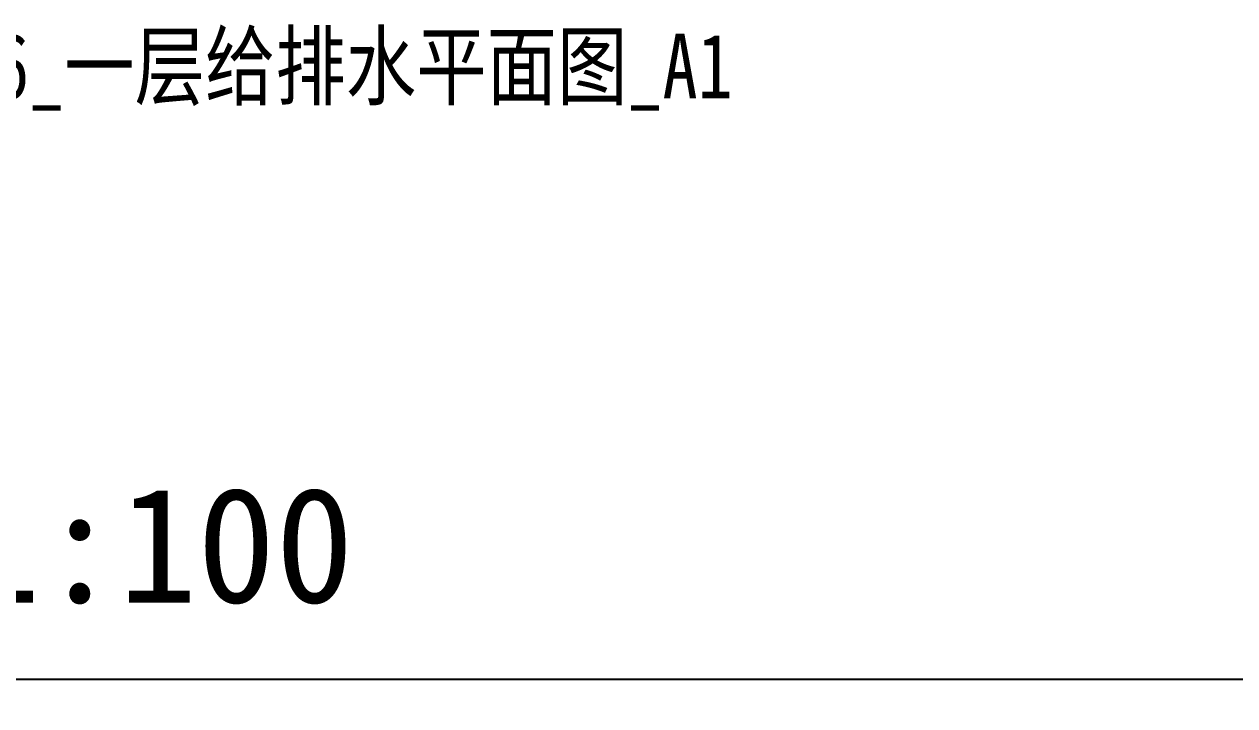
# Model space of a CAD drawing. Extents: x 27938 to 1042331, y -235042 to 1535213.
# Drawn here: x 675249 to 706817, y 623957 to 641723 of the extents above; entities that cross this region are included whole.
import ezdxf

# ---------------------------------------------------------------- set-up
doc = ezdxf.new("R2010")
doc.units = 0
doc.header["$LTSCALE"] = 1000
doc.header["$MEASUREMENT"] = 0
doc.layers.add('yichutu', color=7, linetype='Continuous', true_color=0xffffff, plot=False)
doc.layers.add('图框', color=140, linetype='Continuous')
doc.layers.add('导图字', color=7, linetype='Continuous')
doc.styles.add('_TCH_LABEL', font='simhei.ttf')
doc.styles.add('黑体', font='simhei.ttf')

# ---------------------------------------------------------------- blocks, each defined once
blk = doc.blocks.new('TK')
at = {"layer": '图框'}
blk.add_lwpolyline([(465375, 548714), (549475, 548714), (549475, 489314), (465375, 489314)], close=True, dxfattribs=at)
blk.add_lwpolyline([(465375, 548714), (549475, 548714), (549475, 489314), (465375, 489314)], close=True, dxfattribs=at)
blk = doc.blocks.new('yct-841-594-84100-59400-100-1000.0')
at = {"layer": 'yichutu', "color": 7, "true_color": 0xffffff}
blk.add_lwpolyline([(0, 0), (0, 59400), (84100, 59400), (84100, 0)], close=True, dxfattribs=at)
at = {"layer": 'yichutu', "color": 7, "true_color": 0xffffff, "style": '_TCH_LABEL'}
blk.add_text('A1 1:100', height=3000, dxfattribs=at).set_placement((0, 61400))

msp = doc.modelspace()

# ---------------------------------------------------------------- block references
msp.add_blockref('TK', (202139.1, 75935))
at = {"layer": 'yichutu'}
msp.add_blockref('yct-841-594-84100-59400-100-1000.0', (667514.1, 565248.6), dxfattribs=at)

# ---------------------------------------------------------------- texts
at = {"layer": '导图字', "color": 1, "style": '黑体', "width": 0.8}
msp.add_text('水施_06_一层给排水平面图_A1', height=1682.363, dxfattribs=at).set_placement((668957.3, 639793.5))

doc.saveas('drawing.dxf')
